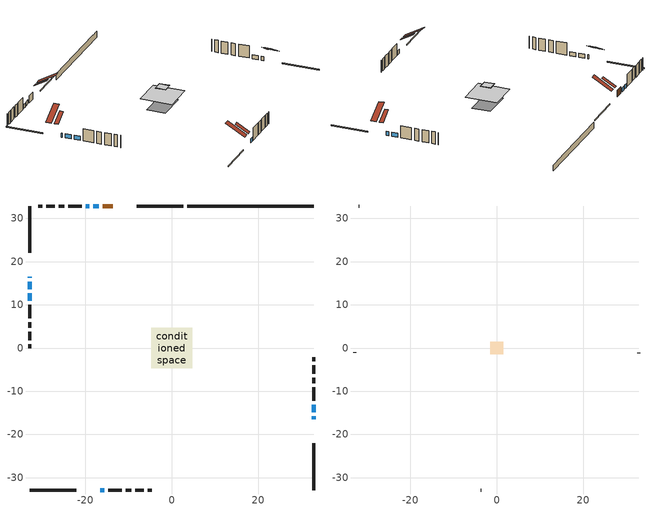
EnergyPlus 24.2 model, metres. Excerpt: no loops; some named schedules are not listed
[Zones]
conditioned space
 floor outside (Floor1 construction): -0.37,-0.37 -0.37,0.37 0.37,0.37 0.37,-0.37 z0.61
 floor adiabatic (AdiabaticFloorConstruction): -4.72,-4.72 -4.72,4.72 4.72,4.72 4.72,-4.72 z1.83
 floor foundation (Slab1 construction): -4.57,-2.74 -4.57,2.74 4.57,2.74 4.57,-2.74 z-1.22
 wall outside (RimJoist1 construction): 2.69,32.88 -8.13,32.88 / -32.88,-32.88 -22.06,-32.88 / -32.88,32.88 -32.88,22.06 / 32.88,-32.88 32.88,-22.06 z0.61:0.91
 wall outside (AdiabaticWallConstruction 1): -13.65,32.88 -16.03,32.88 z0.61:2.64
 wall outside (AdiabaticWallConstruction): 32.88,-16.54 32.88,-15.79 / 32.88,-14.86 32.88,-13.15 / -32.88,16.54 -32.88,16.24 / -16.54,-32.88 -15.68,-32.88 / -32.88,15.31 -32.88,13.6 / -16.95,32.88 -18.16,32.88 / -19.08,32.88 -19.88,32.88 / -32.88,12.67 -32.88,10.95 z0.61:1.83
 wall outside (Wall1 construction): -20.81,32.88 -23.95,32.88 / -14.75,-32.88 -11.62,-32.88 / -32.88,10.02 -32.88,6.89 / 32.88,-12.22 32.88,-9.09 z0.61:4.27
 wall outside (Wall2 construction): -24.87,32.88 -26.18,32.88 / -10.69,-32.88 -9.39,-32.88 / -32.88,5.96 -32.88,4.66 / 32.88,-8.16 32.88,-6.86 z0.61:4.27
 wall outside (Wall3 construction): -27.11,32.88 -29.03,32.88 / -8.46,-32.88 -6.53,-32.88 / -32.88,3.73 -32.88,1.81 / 32.88,-5.93 32.88,-4 z0.61:4.27
 wall outside (Wall4 construction): -29.96,32.88 -30.94,32.88 / -5.61,-32.88 -4.62,-32.88 / -32.88,0.88 -32.88,-0.1 / 32.88,-3.07 32.88,-2.09 z0.61:4.27
 wall foundation (FoundationWall1 construction): 3.62,32.88,-1.22 3.62,32.88,0.61 29.96,32.88,0.61 29.96,32.88,0.49 32.88,32.88,0.49 32.88,32.88,-1.22
 window (WindowConstruction): 32.88,-16.54 32.88,-15.79 z0.61:1.83
 window (WindowConstruction 6): 32.88,-14.86 32.88,-13.15 z0.61:1.83
 window (WindowConstruction 7): -32.88,16.54 -32.88,16.24 z0.61:1.83
 window (WindowConstruction 1): -16.54,-32.88 -15.68,-32.88 z0.61:1.83
 window (WindowConstruction 2): -32.88,15.31 -32.88,13.6 z0.61:1.83
 window (WindowConstruction 3): -16.95,32.88 -18.16,32.88 z0.61:1.83
 window (WindowConstruction 4): -19.08,32.88 -19.88,32.88 z0.61:1.83
 window (WindowConstruction 5): -32.88,12.67 -32.88,10.95 z0.61:1.83
 door (Door): -13.65,32.88 -16.03,32.88 z0.61:2.64
 ceiling adiabatic (AdiabaticFloorConstruction): 4.72,-4.72 4.72,4.72 -4.72,4.72 -4.72,-4.72 z1.83
 roof outside (Roof1 construction): -10.69,32.88,4.27 -10.69,27.24,7.56 -9.06,27.24,7.56 -9.06,32.88,4.27; -19.49,-32.88,4.27 -19.49,-27.24,7.56 -21.13,-27.24,7.56 -21.13,-32.88,4.27; -32.88,19.49,4.27 -27.24,19.49,7.56 -27.24,21.13,7.56 -32.88,21.13,4.27; 32.88,-19.49,4.27 27.24,-19.49,7.56 27.24,-21.13,7.56 32.88,-21.13,4.27
attic - vented
 floor to conditioned space (Floor2 construction Reversed): -1.39,-1.39 -1.39,1.39 1.39,1.39 1.39,-1.39 z4.27
 floor to conditioned space (Floor3 construction Reversed): -1.5,-1.5 -1.5,1.5 1.5,1.5 1.5,-1.5 z4.27
 wall outside (Wall5 construction): -31.87,32.88 -31.95,32.88 / -3.69,-32.88 -3.61,-32.88 / -32.88,-1.03 -32.88,-1.12 / 32.88,-1.16 32.88,-1.08 z0.61:4.27
 roof outside (Roof2 construction): -12.72,32.88,4.27 -12.72,29.08,6.48 -11.62,29.08,6.48 -11.62,32.88,4.27; -17.47,-32.88,4.27 -17.47,-29.08,6.48 -18.57,-29.08,6.48 -18.57,-32.88,4.27; -32.88,17.47,4.27 -29.08,17.47,6.48 -29.08,18.57,6.48 -32.88,18.57,4.27; 32.88,-17.47,4.27 29.08,-17.47,6.48 29.08,-18.57,6.48 32.88,-18.57,4.27
[Building]
Building 1: Terrain=Suburbs
[Site:Location]
Saskatoon Intl AP_SK: Latitude {deg}=52.17; Longitude {deg}=-106.7; Time Zone {hr}=-6; Elevation {m}=504; Keep Site Location Information=Yes
[Site:GroundTemperature:Shallow]
-3.29371, -5.9198, -6.13011, -4.88389, 0.118965, 5.09852, 9.41553, 12.1502, 12.3826, 10.1583, 5.95142, 1.12462
[Site:WaterMainsTemperature]
Calculation Method=Schedule; Temperature Schedule=mains temperature schedule
[Material] Roughness=Rough; Thermal Absorptance=0.9
Name | Thickness {m} | Conductivity {W/m-K} | Density {kg/m3} | Specific Heat {J/kg-K} | Solar Absorptance | Visible Absorptance
asphalt or fiberglass shingles | 0.00635 | 0.162714 | 1121.4 | 1465.45 | 0.84 | 0.84
ceiling loosefill ins | 0.338667 | 0.0480833 | 16.02 | 1046.75 | 0.7 | 0.7
ceiling stud and cavity | 0.1397 | 0.112375 | 65.682 | 1177.47 | 0.7 | 0.7
ceiling stud and cavity 1 | 0.1397 | 0.92249 | 65.682 | 1177.47 | 0.7 | 0.7
concrete 4.0 in. | 0.1016 | 1.803125 | 2242.8 | 837.4 | 0.7 | 0.7
concrete 8.0 in. | 0.2032 | 1.803125 | 2242.8 | 837.4 | 0.7 | 0.7
door material | 0.04445 | 0.20624 | 512.64 | 1214.23 | 0.7 | 0.7
exterior vertical ins | 0.0166018 | 0.029427 | 32.04 | 1214.23 | 0.7 | 0.7
floor covering | 0.0127 | 0.0433444 | 54.468 | 1339.84 | 0.6 | 0.6
floor rigid ins; wall rigid ins | 0.512978 | 0.029427 | 32.04 | 1214.23 | 0.7 | 0.7
floor stud and cavity | 0.1397 | 0.0997709 | 92.3553 | 1139.71 | 0.7 | 0.7
floor stud and cavity 1 | 0.1397 | 1.75129 | 37.0049 | 1207.88 | 0.7 | 0.7
furniture material conditioned space 1 | 0.1524 | 0.115458 | 640.8 | 1214.23 | 0.6 | 0.6
gypsum board | 0.0127 | 0.160291 | 801 | 837.4 | 0.6 | 0.6
gypsum board 1 | 0.0127 | 0.160291 | 801 | 837.4 | 0.7 | 0.7
osb sheathing 0.5 in. | 0.0127 | 0.115458 | 512.64 | 1214.23 | 0.7 | 0.7
osb sheathing 0.75 in. | 0.01905 | 0.115458 | 512.64 | 1214.23 | 0.7 | 0.7
rim joist stud and cavity | 0.0508 | 0.271007 | 50.32683 | 1063.81 | 0.6 | 0.6
roof stud and cavity | 0.2032 | 0.15231 | 78.34581 | 1123.46 | 0.7 | 0.7
wall stud and cavity | 0.1397 | 0.113018 | 139.0536 | 1170.24 | 0.7 | 0.7
wall stud and cavity 1 | 0.1397 | 1.20227 | 139.0536 | 1170.24 | 0.7 | 0.7
wall stud and cavity 2 | 0.1397 | 0.114156 | 139.0536 | 1170.24 | 0.7 | 0.7
wall stud and cavity 3 | 0.1397 | 1.11759 | 139.0536 | 1170.24 | 0.7 | 0.7
wall stud and cavity 4 | 0.0889 | 6.1454 | 50.32683 | 1063.81 | 0.6 | 0.6
wall stud and cavity 5 | 0.0889 | 0.380278 | 52.3479 | 1209.89 | 0.7 | 0.7
wall stud and cavity 6 | 0.0889 | 0.391764 | 83.0341 | 1211.67 | 0.7 | 0.7
wood siding | 0.0254 | 0.102417 | 544.68 | 1172.36 | 0 | 0
wood siding 1 | 0.00254 | 0.102417 | 544.68 | 1172.36 | 0 | 0
wood siding 2; wood siding 3; wood siding 4 | 0.0254 | 0.102417 | 544.68 | 1172.36 | 0.7 | 0.7
[WindowMaterial:SimpleGlazingSystem]
Name | U-Factor {W/m2-K} | Solar Heat Gain Coefficient
WindowMaterial | 2.76859 | 0.63
WindowMaterial 1 | 2.77257 | 0.64
WindowMaterial 2 | 2.76178 | 0.61
WindowMaterial 3 | 2.95029 | 0.64
WindowMaterial 4 | 2.94461 | 0.64
WindowMaterial 5 | 2.74588 | 0.57
[Construction]
AdiabaticFloorConstruction: floor stud and cavity 1, floor rigid ins, osb sheathing 0.75 in., floor covering
AdiabaticWallConstruction: wood siding 3, wall rigid ins, wall stud and cavity 5, gypsum board
AdiabaticWallConstruction 1: wood siding 4, wall rigid ins, wall stud and cavity 5, gypsum board
Door: door material
Floor1 construction: floor stud and cavity, osb sheathing 0.75 in., floor covering
Floor2 construction Reversed: gypsum board, ceiling stud and cavity
Floor3 construction Reversed: gypsum board, ceiling stud and cavity 1, ceiling loosefill ins
FoundationWall1 construction: concrete 8.0 in., gypsum board 1
furniture construction conditioned space 1: furniture material conditioned space 1
PartitionWallConstruction: gypsum board, wall stud and cavity 6, gypsum board
RimJoist1 construction: wood siding 2, rim joist stud and cavity
Roof1 construction: asphalt or fiberglass shingles, osb sheathing 0.75 in., roof stud and cavity, gypsum board
Roof2 construction: asphalt or fiberglass shingles
Slab1 construction: concrete 4.0 in.
Wall1 construction: wood siding, osb sheathing 0.5 in., wall stud and cavity, gypsum board
Wall2 construction: wood siding, osb sheathing 0.5 in., wall stud and cavity 1, gypsum board
Wall3 construction: wood siding, osb sheathing 0.5 in., wall stud and cavity 2, gypsum board
Wall4 construction: wood siding, osb sheathing 0.5 in., wall stud and cavity 3, gypsum board
Wall5 construction: wood siding 1, wall stud and cavity 4
WindowConstruction: WindowMaterial
WindowConstruction 1; WindowConstruction 2: WindowMaterial 1
WindowConstruction 3: WindowMaterial 2
WindowConstruction 4: WindowMaterial 3
WindowConstruction 5; WindowConstruction 6: WindowMaterial 4
WindowConstruction 7: WindowMaterial 5
[Zone] Multiplier=1; Part of Total Floor Area=Yes
Name | Volume {m3}
attic - vented | 5.74146
conditioned space | 348.5
[Space]
Name | Zone | Volume {m3}
attic - vented 1 | attic - vented | 5.74146
conditioned space 1 | conditioned space | 348.5
[ZoneInfiltration:EffectiveLeakageArea]
infil attic - vented 1: Zone or Space=attic - vented 1; Schedule=Always On Discrete; Effective Air Leakage Area {cm2}=573.257; Stack Coefficient=0.000408499; Wind Coefficient=1.36557e-05
[ZoneMixing]
whole house fan mix: Zone or Space=attic - vented; Schedule=Always On Continuous; Design Flow Rate Calculation Method=Flow/Zone; Design Flow Rate {m3/s}=0; Source Zone or Space=conditioned space
[SurfaceProperty:ExposedFoundationPerimeter]
Slab1: Exposed Perimeter Calculation Method=TotalExposedPerimeter; Total Exposed Perimeter {m}=29.26
[InternalMass] Zone or ZoneList=conditioned space; Space or SpaceList=conditioned space 1
Name | Construction | Surface Area {m2}
furniture mass conditioned space 1 | furniture construction conditioned space 1 | 55.9755
partition wall mass | PartitionWallConstruction | 139.939
[Lights]
interior lighting: Zone or ZoneList or Space or SpaceList=conditioned space 1; Schedule=interior lighting schedule; Design Level Calculation Method=LightingLevel; Lighting Level {W}=343.2; Return Air Fraction=0; Fraction Radiant=0.6; Fraction Visible=0.2; Fraction Replaceable=1
[People]
occupants: Zone or ZoneList or Space or SpaceList=conditioned space 1; Number of People Schedule=occupants schedule; Number of People Calculation Method=People; Number of People=3; Fraction Radiant=0.314171; Sensible Heat Fraction=0.56303; Activity Level Schedule=occupants activity schedule; Carbon Dioxide Generation Rate {m3/s-W}=0; Enable ASHRAE 55 Comfort Warnings=No; Mean Radiant Temperature Calculation Type=EnclosureAveraged
[ElectricEquipment] Zone or ZoneList or Space or SpaceList=conditioned space 1; Design Level Calculation Method=EquipmentLevel
Name | Schedule | Design Level {W} | Fraction Latent | Fraction Radiant | Fraction Lost
clothes dryer | clothes dryer schedule | 140.772 | 0.015 | 0.081 | 0.85
clothes washer | clothes washer schedule | 32.1985 | 0.03 | 0.162 | 0.7
cooking range | cooking range schedule | 215.147 | 0.08 | 0.432 | 0.2
dishwasher | dishwasher schedule | 66.8632 | 0.3 | 0.18 | 0.4
fridge | fridge schedule | 72.9452 | 0 | 0.6 | 0
mech vent house fan | mech vent house fan schedule | 0 | 0 | 0 | 1
mech vent house fan cfis | mech vent house fan cfis schedule | 0 | 0 | 0 | 0
misc plug loads | misc plug loads schedule | 494.7 | 0.045 | 0.513 | 0.1
whole house fan | Always On Discrete | 0 | 0 | 0 | 1
[OtherEquipment] Zone or ZoneList or Space or SpaceList=conditioned space 1; Design Level Calculation Method=EquipmentLevel
Name | Fuel Type | Schedule | Design Level {W} | Fraction Latent | Fraction Radiant | Fraction Lost
clothes dryer 1 | Electricity | clothes dryer schedule | 0 | 0.015 | 0.081 | 0.85
cooking range 1 | Electricity | cooking range schedule | 0 | 0.08 | 0.432 | 0.2
general water use latent | None | general water use schedule | 62.594 | 1 | 0 | 0
general water use sensible | None | general water use schedule | -61.6891 | 0 | 0.6 | 0
mech vent house fan latent load | None | Always On Discrete | 0 | 1 | 0 | 0
mech vent house fan sensible load | None | Always On Discrete | 0 | 0 | 0 | 0
water heater energy adjustment1 | NaturalGas | Always On Discrete | 0.01 | 0 | 0 | 1
[ZoneInfiltration:DesignFlowRate] Zone or ZoneList or Space or SpaceList=conditioned space 1; Schedule=Always On Discrete; Design Flow Rate Calculation Method=Flow/Zone; Design Flow Rate {m3/s}=0
infil flow; natural vent flow; whole house fan flow
[AvailabilityManager:Scheduled]
furnace airloop Availability Manager: Schedule=Always On Discrete
[Foundation:Kiva]
Foundation Kiva 1: Initial Indoor Air Temperature {C}=21; Wall Height Above Grade {m}=0.609996; Wall Depth Below Slab {m}=0.2032; Custom Block Material Name 1=exterior vertical ins; Custom Block Depth 1 {m}=1.82999; Custom Block X Position 1 {m}=0.2159; Custom Block Z Position 1 {m}=0
[Foundation:Kiva:Settings]
Soil Conductivity {W/m-K}=0.849921; Soil Density {kg/m3}=1842.3; Soil Specific Heat {J/kg-K}=418.7; Ground Solar Absorptivity=0.9; Ground Thermal Absorptivity=0.9; Ground Surface Roughness {m}=0.03; Far-Field Width {m}=40; Deep-Ground Boundary Condition=ZeroFlux; Deep-Ground Depth {m}=40; Minimum Cell Dimension {m}=0.2; Maximum Cell Growth Coefficient=3; Simulation Timestep=Timestep
[Exterior:Lights]
exterior lighting: Schedule=exterior lighting schedule; Design Level {W}=75.6
[EnergyManagementSystem:GlobalVariable]
furnace_airloop_Fan_RTF
infil_program_Qfan
infil_program_Qinf
natural_vent_program_Qnv
natural_vent_program_Qwhf
[EnergyManagementSystem:Sensor]
Name | Output:Variable or Output:Meter Index Key | Output:Variable or Output:Meter
airflow_gain | infil flow | Infiltration Sensible Heat Gain Energy
airflow_gain_1 | natural vent flow | Infiltration Sensible Heat Gain Energy
airflow_gain_2 | whole house fan flow | Infiltration Sensible Heat Gain Energy
airflow_loss | infil flow | Infiltration Sensible Heat Loss Energy
airflow_loss_1 | natural vent flow | Infiltration Sensible Heat Loss Energy
airflow_loss_2 | whole house fan flow | Infiltration Sensible Heat Loss Energy
clg_load_cond |  | Cooling:EnergyTransfer:Zone:CONDITIONED SPACE
clg_sp_s; clg_sp_s_1 | cooling setpoint | Schedule Value
clothes_dryer_exhaust_0_sch_s | clothes dryer exhaust 0 schedule | Schedule Value
cool_season | cooling season schedule | Schedule Value
htg_load_cond |  | Heating:EnergyTransfer:Zone:CONDITIONED SPACE
htg_sp_s; htg_sp_s_1 | heating setpoint | Schedule Value
ig_ee_conv | clothes dryer | Electric Equipment Convective Heating Energy
ig_ee_conv_2 | cooking range | Electric Equipment Convective Heating Energy
ig_ee_conv_4 | fridge | Electric Equipment Convective Heating Energy
ig_ee_conv_5 | misc plug loads | Electric Equipment Convective Heating Energy
ig_ee_conv_6 | whole house fan | Electric Equipment Convective Heating Energy
ig_ee_rad | clothes dryer | Electric Equipment Radiant Heating Energy
ig_ee_rad_2 | cooking range | Electric Equipment Radiant Heating Energy
ig_ee_rad_4 | fridge | Electric Equipment Radiant Heating Energy
ig_ee_rad_5 | misc plug loads | Electric Equipment Radiant Heating Energy
ig_ee_rad_6 | whole house fan | Electric Equipment Radiant Heating Energy
ig_lgt_conv | interior lighting | Lights Convective Heating Energy
ig_lgt_rad | interior lighting | Lights Radiant Heating Energy
ig_lgt_vis | interior lighting | Lights Visible Radiation Heating Energy
ig_oe_conv | clothes dryer 1 | Other Equipment Convective Heating Energy
ig_oe_conv_1 | cooking range 1 | Other Equipment Convective Heating Energy
ig_oe_conv_2 | general water use latent | Other Equipment Convective Heating Energy
ig_oe_conv_3 | general water use sensible | Other Equipment Convective Heating Energy
ig_oe_conv_4 | water heater energy adjustment1 | Other Equipment Convective Heating Energy
ig_oe_rad | clothes dryer 1 | Other Equipment Radiant Heating Energy
ig_oe_rad_1 | cooking range 1 | Other Equipment Radiant Heating Energy
ig_oe_rad_2 | general water use latent | Other Equipment Radiant Heating Energy
ig_oe_rad_3 | general water use sensible | Other Equipment Radiant Heating Energy
ig_oe_rad_4 | water heater energy adjustment1 | Other Equipment Radiant Heating Energy
ig_ppl_conv | occupants | People Convective Heating Energy
ig_ppl_rad | occupants | People Radiant Heating Energy
im_conv | furniture mass conditioned space 1 | Surface Inside Face Convection Heat Gain Energy
im_conv_1 | partition wall mass | Surface Inside Face Convection Heat Gain Energy
im_ig | furniture mass conditioned space 1 | Surface Inside Face Internal Gains Radiation Heat Gain Energy
im_ig_1 | partition wall mass | Surface Inside Face Internal Gains Radiation Heat Gain Energy
im_lgt | furniture mass conditioned space 1 | Surface Inside Face Lights Radiation Heat Gain Energy
im_lgt_1 | partition wall mass | Surface Inside Face Lights Radiation Heat Gain Energy
im_sol | furniture mass conditioned space 1 | Surface Inside Face Solar Radiation Heat Gain Energy
im_sol_1 | partition wall mass | Surface Inside Face Solar Radiation Heat Gain Energy
im_surf | furniture mass conditioned space 1 | Surface Inside Face Net Surface Thermal Radiation Heat Gain Energy
im_surf_1 | partition wall mass | Surface Inside Face Net Surface Thermal Radiation Heat Gain Energy
mv_conv | mech vent house fan | Electric Equipment Convective Heating Energy
mv_conv_1 | mech vent house fan cfis | Electric Equipment Convective Heating Energy
mv_conv_2 | mech vent house fan latent load | Other Equipment Convective Heating Energy
mv_conv_3 | mech vent house fan sensible load | Other Equipment Convective Heating Energy
mv_rad | mech vent house fan | Electric Equipment Radiant Heating Energy
mv_rad_1 | mech vent house fan cfis | Electric Equipment Radiant Heating Energy
mv_rad_2 | mech vent house fan latent load | Other Equipment Radiant Heating Energy
mv_rad_3 | mech vent house fan sensible load | Other Equipment Radiant Heating Energy
natural_vent_s | natural vent schedule | Schedule Value
out_pb_s |  | Site Outdoor Air Barometric Pressure
out_wt_s |  | Site Outdoor Air Humidity Ratio
site_vw_s |  | Site Wind Speed
ss_back_out | Window1 | Surface Window Shortwave from Zone Back Out Window Heat Transfer Rate
ss_back_out_1 | Window10 | Surface Window Shortwave from Zone Back Out Window Heat Transfer Rate
ss_back_out_2 | Window12 | Surface Window Shortwave from Zone Back Out Window Heat Transfer Rate
ss_back_out_3 | Window2 | Surface Window Shortwave from Zone Back Out Window Heat Transfer Rate
ss_back_out_4 | Window3 | Surface Window Shortwave from Zone Back Out Window Heat Transfer Rate
ss_back_out_5 | Window5 | Surface Window Shortwave from Zone Back Out Window Heat Transfer Rate
ss_back_out_6 | Window7 | Surface Window Shortwave from Zone Back Out Window Heat Transfer Rate
ss_back_out_7 | Window8 | Surface Window Shortwave from Zone Back Out Window Heat Transfer Rate
ss_conv | Door1 | Surface Inside Face Convection Heat Gain Energy
ss_conv_1 | Window1 | Surface Inside Face Convection Heat Gain Energy
ss_conv_2 | Window10 | Surface Inside Face Convection Heat Gain Energy
ss_conv_3 | Window12 | Surface Inside Face Convection Heat Gain Energy
ss_conv_4 | Window2 | Surface Inside Face Convection Heat Gain Energy
ss_conv_5 | Window3 | Surface Inside Face Convection Heat Gain Energy
ss_conv_6 | Window5 | Surface Inside Face Convection Heat Gain Energy
ss_conv_7 | Window7 | Surface Inside Face Convection Heat Gain Energy
ss_conv_8 | Window8 | Surface Inside Face Convection Heat Gain Energy
ss_ig | Door1 | Surface Inside Face Internal Gains Radiation Heat Gain Energy
ss_ig_1 | Window1 | Surface Inside Face Internal Gains Radiation Heat Gain Energy
ss_ig_2 | Window10 | Surface Inside Face Internal Gains Radiation Heat Gain Energy
ss_ig_3 | Window12 | Surface Inside Face Internal Gains Radiation Heat Gain Energy
ss_ig_4 | Window2 | Surface Inside Face Internal Gains Radiation Heat Gain Energy
ss_ig_5 | Window3 | Surface Inside Face Internal Gains Radiation Heat Gain Energy
ss_ig_6 | Window5 | Surface Inside Face Internal Gains Radiation Heat Gain Energy
ss_ig_7 | Window7 | Surface Inside Face Internal Gains Radiation Heat Gain Energy
ss_ig_8 | Window8 | Surface Inside Face Internal Gains Radiation Heat Gain Energy
ss_lgt | Door1 | Surface Inside Face Lights Radiation Heat Gain Energy
ss_sol | Door1 | Surface Inside Face Solar Radiation Heat Gain Energy
ss_surf | Door1 | Surface Inside Face Net Surface Thermal Radiation Heat Gain Energy
ss_surf_1 | Window1 | Surface Inside Face Net Surface Thermal Radiation Heat Gain Energy
ss_surf_2 | Window10 | Surface Inside Face Net Surface Thermal Radiation Heat Gain Energy
ss_surf_3 | Window12 | Surface Inside Face Net Surface Thermal Radiation Heat Gain Energy
ss_surf_4 | Window2 | Surface Inside Face Net Surface Thermal Radiation Heat Gain Energy
ss_surf_5 | Window3 | Surface Inside Face Net Surface Thermal Radiation Heat Gain Energy
ss_surf_6 | Window5 | Surface Inside Face Net Surface Thermal Radiation Heat Gain Energy
ss_surf_7 | Window7 | Surface Inside Face Net Surface Thermal Radiation Heat Gain Energy
ss_surf_8 | Window8 | Surface Inside Face Net Surface Thermal Radiation Heat Gain Energy
ss_trans_in | Window1 | Surface Window Transmitted Solar Radiation Rate
ss_trans_in_1 | Window10 | Surface Window Transmitted Solar Radiation Rate
ss_trans_in_2 | Window12 | Surface Window Transmitted Solar Radiation Rate
ss_trans_in_3 | Window2 | Surface Window Transmitted Solar Radiation Rate
ss_trans_in_4 | Window3 | Surface Window Transmitted Solar Radiation Rate
ss_trans_in_5 | Window5 | Surface Window Transmitted Solar Radiation Rate
ss_trans_in_6 | Window7 | Surface Window Transmitted Solar Radiation Rate
ss_trans_in_7 | Window8 | Surface Window Transmitted Solar Radiation Rate
ss_trans_out | Window1 | Surface Inside Face Initial Transmitted Diffuse Transmitted Out Window Solar Radiation Rate
ss_trans_out_1 | Window10 | Surface Inside Face Initial Transmitted Diffuse Transmitted Out Window Solar Radiation Rate
ss_trans_out_2 | Window12 | Surface Inside Face Initial Transmitted Diffuse Transmitted Out Window Solar Radiation Rate
ss_trans_out_3 | Window2 | Surface Inside Face Initial Transmitted Diffuse Transmitted Out Window Solar Radiation Rate
ss_trans_out_4 | Window3 | Surface Inside Face Initial Transmitted Diffuse Transmitted Out Window Solar Radiation Rate
ss_trans_out_5 | Window5 | Surface Inside Face Initial Transmitted Diffuse Transmitted Out Window Solar Radiation Rate
ss_trans_out_6 | Window7 | Surface Inside Face Initial Transmitted Diffuse Transmitted Out Window Solar Radiation Rate
ss_trans_out_7 | Window8 | Surface Inside Face Initial Transmitted Diffuse Transmitted Out Window Solar Radiation Rate
s_conv | Floor1 | Surface Inside Face Convection Heat Gain Energy
s_conv_1 | Floor2 | Surface Inside Face Convection Heat Gain Energy
s_conv_10 | Roof1:0 | Surface Inside Face Convection Heat Gain Energy
s_conv_11 | Roof1:180 | Surface Inside Face Convection Heat Gain Energy
s_conv_12 | Roof1:270 | Surface Inside Face Convection Heat Gain Energy
s_conv_13 | Roof1:90 | Surface Inside Face Convection Heat Gain Energy
s_conv_14 | Slab1 | Surface Inside Face Convection Heat Gain Energy
s_conv_15 | Wall1:0 | Surface Inside Face Convection Heat Gain Energy
s_conv_16 | Wall1:180 | Surface Inside Face Convection Heat Gain Energy
s_conv_17 | Wall1:270 | Surface Inside Face Convection Heat Gain Energy
s_conv_18 | Wall1:90 | Surface Inside Face Convection Heat Gain Energy
s_conv_19 | Wall2:0 | Surface Inside Face Convection Heat Gain Energy
s_conv_2 | Floor3 | Surface Inside Face Convection Heat Gain Energy
s_conv_20 | Wall2:180 | Surface Inside Face Convection Heat Gain Energy
s_conv_21 | Wall2:270 | Surface Inside Face Convection Heat Gain Energy
s_conv_22 | Wall2:90 | Surface Inside Face Convection Heat Gain Energy
s_conv_23 | Wall3:0 | Surface Inside Face Convection Heat Gain Energy
s_conv_24 | Wall3:180 | Surface Inside Face Convection Heat Gain Energy
s_conv_25 | Wall3:270 | Surface Inside Face Convection Heat Gain Energy
s_conv_26 | Wall3:90 | Surface Inside Face Convection Heat Gain Energy
s_conv_27 | Wall4:0 | Surface Inside Face Convection Heat Gain Energy
s_conv_28 | Wall4:180 | Surface Inside Face Convection Heat Gain Energy
s_conv_29 | Wall4:270 | Surface Inside Face Convection Heat Gain Energy
s_conv_3 | FoundationWall1 | Surface Inside Face Convection Heat Gain Energy
s_conv_30 | Wall4:90 | Surface Inside Face Convection Heat Gain Energy
s_conv_4 | inferred conditioned ceiling | Surface Inside Face Convection Heat Gain Energy
s_conv_5 | inferred conditioned floor | Surface Inside Face Convection Heat Gain Energy
s_conv_6 | RimJoist1:0 | Surface Inside Face Convection Heat Gain Energy
s_conv_7 | RimJoist1:180 | Surface Inside Face Convection Heat Gain Energy
s_conv_8 | RimJoist1:270 | Surface Inside Face Convection Heat Gain Energy
s_conv_9 | RimJoist1:90 | Surface Inside Face Convection Heat Gain Energy
s_ig | Floor1 | Surface Inside Face Internal Gains Radiation Heat Gain Energy
s_ig_1 | Floor2 | Surface Inside Face Internal Gains Radiation Heat Gain Energy
s_ig_10 | Roof1:0 | Surface Inside Face Internal Gains Radiation Heat Gain Energy
s_ig_11 | Roof1:180 | Surface Inside Face Internal Gains Radiation Heat Gain Energy
s_ig_12 | Roof1:270 | Surface Inside Face Internal Gains Radiation Heat Gain Energy
s_ig_13 | Roof1:90 | Surface Inside Face Internal Gains Radiation Heat Gain Energy
s_ig_14 | Slab1 | Surface Inside Face Internal Gains Radiation Heat Gain Energy
s_ig_15 | Wall1:0 | Surface Inside Face Internal Gains Radiation Heat Gain Energy
s_ig_16 | Wall1:180 | Surface Inside Face Internal Gains Radiation Heat Gain Energy
s_ig_17 | Wall1:270 | Surface Inside Face Internal Gains Radiation Heat Gain Energy
s_ig_18 | Wall1:90 | Surface Inside Face Internal Gains Radiation Heat Gain Energy
s_ig_19 | Wall2:0 | Surface Inside Face Internal Gains Radiation Heat Gain Energy
s_ig_2 | Floor3 | Surface Inside Face Internal Gains Radiation Heat Gain Energy
s_ig_20 | Wall2:180 | Surface Inside Face Internal Gains Radiation Heat Gain Energy
s_ig_21 | Wall2:270 | Surface Inside Face Internal Gains Radiation Heat Gain Energy
s_ig_22 | Wall2:90 | Surface Inside Face Internal Gains Radiation Heat Gain Energy
s_ig_23 | Wall3:0 | Surface Inside Face Internal Gains Radiation Heat Gain Energy
